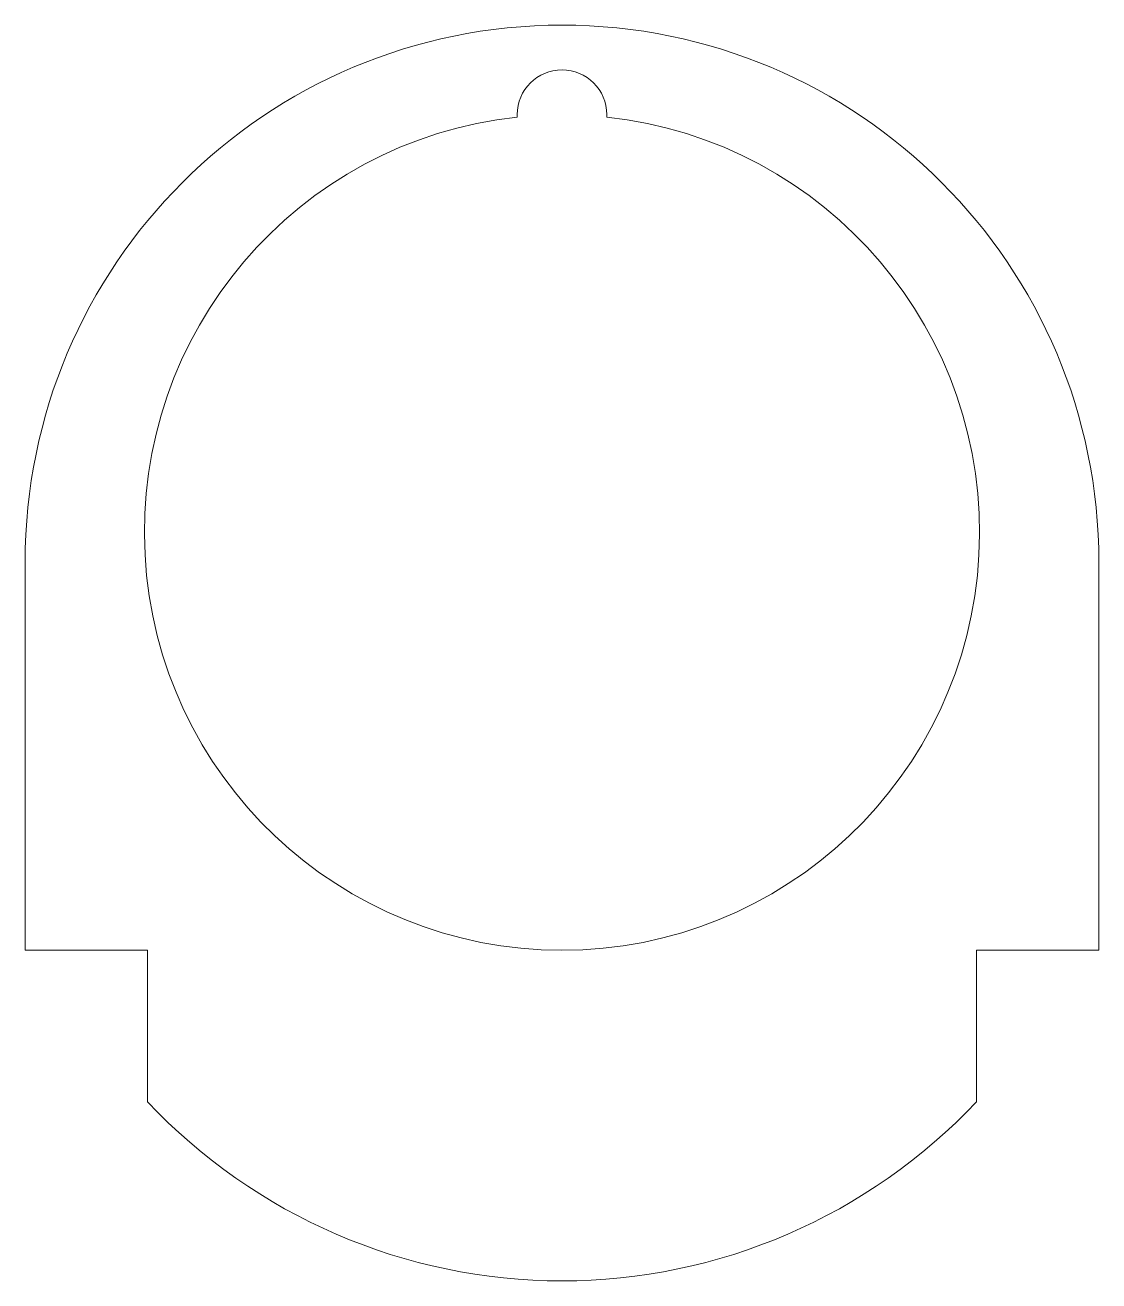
# Model space of a CAD drawing. Header units: millimetres. Extents: x -9 to 9, y -9.5 to 11.5.
import ezdxf

# ---------------------------------------------------------------- set-up
doc = ezdxf.new("R2010")
doc.units = ezdxf.units.MM

msp = doc.modelspace()

# ---------------------------------------------------------------- linework, layer by layer
at = {"color": 7, "linetype": 'Continuous', "lineweight": 15}
for p, q in [((-0.75, 10), (-0.75, 9.96)), ((0.75, 9.96), (0.75, 10)), ((-9, -4), (-9, 2.5)), ((9, 2.5), (9, -4)), ((-6.946, -4), (-9, -4)), ((-6.946, -6.54), (-6.946, -4)), ((9, -4), (6.946, -4)), ((6.946, -4), (6.946, -6.54))]:
    msp.add_line(p, q, dxfattribs=at)
for centre, radius, start, end in [((0, 2.5), 9, 0, 180), ((0, 10), 0.75, 0, 180), ((0, 3), 7, 96.1506, 83.8494), ((0, 0), 9.54, 223.2777, 316.7223)]:
    msp.add_arc(centre, radius, start, end, dxfattribs=at)

doc.saveas('drawing.dxf')
